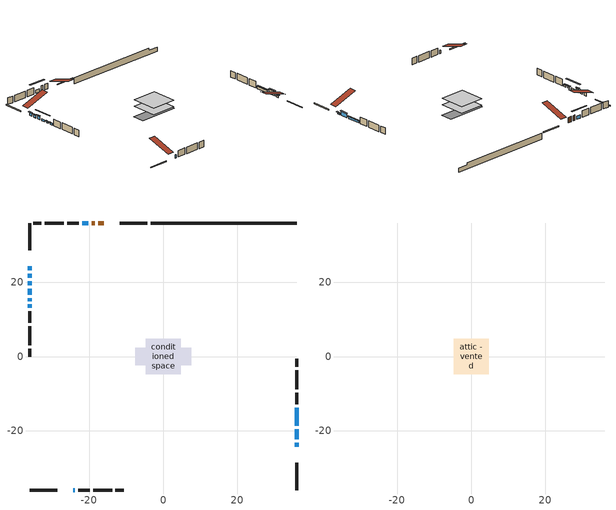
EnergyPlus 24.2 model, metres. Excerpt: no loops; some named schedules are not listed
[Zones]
conditioned space
 floor outside (Floor1 construction): -2.04,-2.04 -2.04,2.04 2.04,2.04 2.04,-2.04 z0.56
 floor adiabatic (AdiabaticFloorConstruction): -4.78,-4.78 -4.78,4.78 4.78,4.78 4.78,-4.78 z0.56
 floor foundation (Slab1 construction): -7.55,-2.31 -7.55,2.31 7.55,2.31 7.55,-2.31 z-1.69
 wall outside (RimJoist1 construction): -4.33,36.02 -11.72,36.02 / -36.02,-36.02 -28.63,-36.02 / -36.02,36.02 -36.02,28.63 / 36.02,-36.02 36.02,-28.63 z0.56:0.86
 wall outside (AdiabaticWallConstruction 1): -16.03,36.02 -17.5,36.02 / -18.43,36.02 -19.3,36.02 z0.56:2.59
 wall outside (AdiabaticWallConstruction): -24.32,-36.02 -23.91,-36.02 / -36.02,24.32 -36.02,23.25 / -20.23,36.02 -21.85,36.02 z0.56:1.78; -36.02,22.32 -36.02,21.25 z0.56:1.63; -36.02,20.33 -36.02,19.26 z0.56:1.88; -36.02,18.33 -36.02,16.7 / 36.02,-24.32 36.02,-23.3 / -36.02,15.78 -36.02,14.96 / -36.02,14.03 -36.02,13.12 z0.56:1.17; 36.02,-22.38 36.02,-19.63 z0.56:2.19; 36.02,-18.7 36.02,-13.83 z0.56:1.37
 wall outside (Wall1 construction): -22.78,36.02 -25.91,36.02 / -22.98,-36.02 -19.85,-36.02 / -36.02,12.19 -36.02,9.06 / 36.02,-12.9 36.02,-9.77 z0.56:3
 wall outside (Wall2 construction): -26.84,36.02 -31.94,36.02 / -18.92,-36.02 -13.82,-36.02 / -36.02,8.13 -36.02,3.03 / 36.02,-8.84 36.02,-3.74 z0.56:3
 wall outside (Wall3 construction): -32.87,36.02 -35.09,36.02 / -12.89,-36.02 -10.67,-36.02 / -36.02,2.1 -36.02,-0.12 / 36.02,-2.81 36.02,-0.59 z0.56:3
 wall foundation (FoundationWall1 construction): -3.4,36.02,-1.69 -3.4,36.02,0.56 32.08,36.02,0.56 32.08,36.02,-0.19 36.02,36.02,-0.19 36.02,36.02,-1.69
 window (WindowConstruction 8): -24.32,-36.02 -23.91,-36.02 z0.56:1.78
 window (WindowConstruction 5): -36.02,24.32 -36.02,23.25 z0.56:1.78
 window (WindowConstruction 6): -36.02,22.32 -36.02,21.26 z0.56:1.63
 window (WindowConstruction 7): -36.02,20.33 -36.02,19.26 z0.56:1.88
 window (WindowConstruction 9): -20.23,36.02 -21.85,36.02 z0.56:1.78
 window (WindowConstruction 10): -36.02,18.33 -36.02,16.7 z0.56:1.17
 window (WindowConstruction): 36.02,-24.32 36.02,-23.3 z0.56:1.17
 window (WindowConstruction 1): 36.02,-22.37 36.02,-19.63 z0.56:2.18
 window (WindowConstruction 2): 36.02,-18.7 36.02,-13.83 z0.56:1.37
 window (WindowConstruction 3): -36.02,15.77 -36.02,14.96 z0.56:1.17
 window (WindowConstruction 4): -36.02,14.03 -36.02,13.12 z0.56:1.17
 door (Door): -16.03,36.02 -17.5,36.02 z0.56:2.59
 door (Door 1): -18.43,36.02 -19.3,36.02 z0.56:2.59
 ceiling adiabatic (AdiabaticFloorConstruction): 4.78,-4.78 4.78,4.78 -4.78,4.78 -4.78,-4.78 z0.56
attic - vented
 floor to conditioned space (Floor2 construction Reversed): -4.78,-4.78 -4.78,4.78 4.78,4.78 4.78,-4.78 z3
 roof outside (Roof1 construction): -15.1,36.02,3 -15.1,26.71,6.1 -12.65,26.71,6.1 -12.65,36.02,3; -25.25,-36.02,3 -25.25,-26.71,6.1 -27.7,-26.71,6.1 -27.7,-36.02,3; -36.02,25.25,3 -26.71,25.25,6.1 -26.71,27.7,6.1 -36.02,27.7,3; 36.02,-25.25,3 26.71,-25.25,6.1 26.71,-27.7,6.1 36.02,-27.7,3
shading: -36.02,23.05 -36.02,24.52 -36.43,24.52 -36.43,23.05 z1.98; -36.02,21.05 -36.02,22.52 -36.43,22.52 -36.43,21.05 z1.83; -36.02,19.06 -36.02,20.53 -36.43,20.53 -36.43,19.06 z2.08; -24.51,36.02 -17.57,36.02 -17.57,36.43 -24.51,36.43 z4.44; -36.02,14.04 -36.02,20.99 -36.43,20.99 -36.43,14.04 z3.83; 36.02,-23.1 36.02,-24.52 36.43,-24.52 36.43,-23.1 z1.37; 36.02,-19.43 36.02,-22.58 36.43,-22.58 36.43,-19.43 z2.39; 36.02,-13.63 36.02,-18.9 36.43,-18.9 36.43,-13.63 z1.57; -36.02,14.76 -36.02,15.98 -36.43,15.98 -36.43,14.76 z1.37; -36.02,12.92 -36.02,14.23 -36.43,14.23 -36.43,12.92 z1.37
[Building]
Building 1: Terrain=Suburbs
[Site:Location]
Erieau AUT_ON: Latitude {deg}=42.25; Longitude {deg}=-81.9; Time Zone {hr}=-5; Elevation {m}=178; Keep Site Location Information=Yes
[Site:GroundTemperature:Shallow]
5.2292, 3.30147, 3.1471, 4.0619, 7.73432, 11.3896, 14.5586, 16.5661, 16.7366, 15.1039, 12.0157, 8.47254
[Site:WaterMainsTemperature]
Calculation Method=Schedule; Temperature Schedule=mains temperature schedule
[Material] Roughness=Rough; Thermal Absorptance=0.9
Name | Thickness {m} | Conductivity {W/m-K} | Density {kg/m3} | Specific Heat {J/kg-K} | Solar Absorptance | Visible Absorptance
asphalt or fiberglass shingles | 0.00635 | 0.162714 | 1121.4 | 1465.45 | 0.74 | 0.74
ceiling loosefill ins | 0.169333 | 0.0480833 | 16.02 | 1046.75 | 0.7 | 0.7
ceiling stud and cavity | 0.1397 | 0.558701 | 65.682 | 1177.47 | 0.7 | 0.7
concrete 4.0 in. | 0.1016 | 1.803125 | 2242.8 | 837.4 | 0.7 | 0.7
concrete 8.0 in. | 0.2032 | 1.803125 | 2242.8 | 837.4 | 0.7 | 0.7
door material | 0.04445 | 0.053851 | 512.64 | 1214.23 | 0.7 | 0.7
door material 1 | 0.04445 | 0.188738 | 512.64 | 1214.23 | 0.7 | 0.7
exterior vertical ins | 0.00216305 | 0.029427 | 32.04 | 1214.23 | 0.7 | 0.7
floor covering | 0.0127 | 0.0433444 | 54.468 | 1339.84 | 0.6 | 0.6
floor rigid ins | 0.051816 | 0.029427 | 32.04 | 1214.23 | 0.7 | 0.7
floor rigid ins 1; wall rigid ins | 0.512978 | 0.029427 | 32.04 | 1214.23 | 0.7 | 0.7
floor stud and cavity | 0.1397 | 0.0805296 | 92.3553 | 1139.71 | 0.7 | 0.7
floor stud and cavity 1 | 0.1397 | 1.75129 | 37.0049 | 1207.88 | 0.7 | 0.7
furniture material conditioned space 1 | 0.1524 | 0.115458 | 640.8 | 1214.23 | 0.6 | 0.6
gypsum board | 0.0127 | 0.160291 | 801 | 837.4 | 0.6 | 0.6
osb sheathing 0.5 in. | 0.0127 | 0.115458 | 512.64 | 1214.23 | 0.7 | 0.7
osb sheathing 0.75 in. | 0.01905 | 0.115458 | 512.64 | 1214.23 | 0.7 | 0.7
rim joist stud and cavity | 0.0508 | 0.648972 | 50.32683 | 1063.81 | 0.6 | 0.6
wall stud and cavity | 0.1397 | 0.0832512 | 139.0536 | 1170.24 | 0.7 | 0.7
wall stud and cavity 1 | 0.1397 | 0.0953587 | 139.0536 | 1170.24 | 0.7 | 0.7
wall stud and cavity 2 | 0.1397 | 0.0978328 | 139.0536 | 1170.24 | 0.7 | 0.7
wall stud and cavity 3 | 0.0889 | 0.380278 | 52.3479 | 1209.89 | 0.7 | 0.7
wall stud and cavity 4 | 0.0889 | 0.391764 | 83.0341 | 1211.67 | 0.7 | 0.7
wood siding | 0.0254 | 0.102417 | 544.68 | 1172.36 | 0.91 | 0.91
wood siding 1; wood siding 2; wood siding 3 | 0.0254 | 0.102417 | 544.68 | 1172.36 | 0.7 | 0.7
[WindowMaterial:SimpleGlazingSystem]
Name | U-Factor {W/m2-K} | Solar Heat Gain Coefficient
WindowMaterial | 5.40489 | 0.69
WindowMaterial 1 | 2.87988 | 0.7
WindowMaterial 2 | 2.93382 | 0.65
WindowMaterial 3 | 2.983789 | 0.6
WindowMaterial 4 | 2.97868 | 0.61
WindowMaterial 5 | 2.927009 | 0.66
WindowMaterial 6 | 2.93325 | 0.65
WindowMaterial 7 | 2.9236 | 0.66
WindowMaterial 8 | 3.026374 | 0.54
WindowMaterial 9 | 2.90827 | 0.68
[Construction]
AdiabaticFloorConstruction: floor stud and cavity 1, floor rigid ins 1, osb sheathing 0.75 in., floor covering
AdiabaticWallConstruction: wood siding 2, wall rigid ins, wall stud and cavity 3, gypsum board
AdiabaticWallConstruction 1: wood siding 3, wall rigid ins, wall stud and cavity 3, gypsum board
Door: door material
Door 1: door material 1
Floor1 construction: floor stud and cavity, floor rigid ins, osb sheathing 0.75 in., floor covering
Floor2 construction Reversed: gypsum board, ceiling stud and cavity, ceiling loosefill ins
FoundationWall1 construction: concrete 8.0 in.
furniture construction conditioned space 1: furniture material conditioned space 1
PartitionWallConstruction: gypsum board, wall stud and cavity 4, gypsum board
RimJoist1 construction: wood siding 1, rim joist stud and cavity
Roof1 construction: asphalt or fiberglass shingles
Slab1 construction: concrete 4.0 in.
Wall1 construction: wood siding, osb sheathing 0.5 in., wall stud and cavity, gypsum board
Wall2 construction: wood siding, osb sheathing 0.5 in., wall stud and cavity 1, gypsum board
Wall3 construction: wood siding, osb sheathing 0.5 in., wall stud and cavity 2, gypsum board
WindowConstruction: WindowMaterial
WindowConstruction 1: WindowMaterial 1
WindowConstruction 10; WindowConstruction 3: WindowMaterial 3
WindowConstruction 2: WindowMaterial 2
WindowConstruction 4: WindowMaterial 4
WindowConstruction 5: WindowMaterial 5
WindowConstruction 6: WindowMaterial 6
WindowConstruction 7: WindowMaterial 7
WindowConstruction 8: WindowMaterial 8
WindowConstruction 9: WindowMaterial 9
[Zone] Multiplier=1; Part of Total Floor Area=Yes
Name | Volume {m3}
attic - vented | 46.0843
conditioned space | 397.6
[Space]
Name | Zone | Volume {m3}
attic - vented 1 | attic - vented | 46.0843
conditioned space 1 | conditioned space | 397.6
[ZoneInfiltration:EffectiveLeakageArea]
infil attic - vented 1: Zone or Space=attic - vented 1; Schedule=Always On Discrete; Effective Air Leakage Area {cm2}=4389.12; Stack Coefficient=0.000215889; Wind Coefficient=9.9274e-06
[ZoneMixing]
whole house fan mix: Zone or Space=attic - vented; Schedule=Always On Continuous; Design Flow Rate Calculation Method=Flow/Zone; Design Flow Rate {m3/s}=0; Source Zone or Space=conditioned space
[SurfaceProperty:ExposedFoundationPerimeter]
Slab1: Exposed Perimeter Calculation Method=TotalExposedPerimeter; Total Exposed Perimeter {m}=39.422
[InternalMass] Zone or ZoneList=conditioned space; Space or SpaceList=conditioned space 1
Name | Construction | Surface Area {m2}
furniture mass conditioned space 1 | furniture construction conditioned space 1 | 71.1039
partition wall mass | PartitionWallConstruction | 177.76
[Lights]
interior lighting: Zone or ZoneList or Space or SpaceList=conditioned space 1; Schedule=interior lighting schedule; Design Level Calculation Method=LightingLevel; Lighting Level {W}=343.2; Return Air Fraction=0; Fraction Radiant=0.6; Fraction Visible=0.2; Fraction Replaceable=1
[People]
occupants: Zone or ZoneList or Space or SpaceList=conditioned space 1; Number of People Schedule=occupants schedule; Number of People Calculation Method=People; Number of People=3; Fraction Radiant=0.314171; Sensible Heat Fraction=0.56303; Activity Level Schedule=occupants activity schedule; Carbon Dioxide Generation Rate {m3/s-W}=0; Enable ASHRAE 55 Comfort Warnings=No; Mean Radiant Temperature Calculation Type=EnclosureAveraged
[ElectricEquipment] Zone or ZoneList or Space or SpaceList=conditioned space 1; Design Level Calculation Method=EquipmentLevel
Name | Schedule | Design Level {W} | Fraction Latent | Fraction Radiant | Fraction Lost
clothes dryer | clothes dryer schedule | 140.772 | 0.015 | 0.081 | 0.85
clothes washer | clothes washer schedule | 32.1985 | 0.03 | 0.162 | 0.7
cooking range | cooking range schedule | 215.147 | 0.08 | 0.432 | 0.2
dishwasher | dishwasher schedule | 66.8632 | 0.3 | 0.18 | 0.4
fridge | fridge schedule | 72.9452 | 0 | 0.6 | 0
mech vent bath fan 0 | mech vent bath fan 0 schedule | 2.2 | 0 | 0 | 1
mech vent bath fan 1 | mech vent bath fan 1 schedule | 2.2 | 0 | 0 | 1
mech vent house fan | mech vent house fan schedule | 0 | 0 | 0 | 1
mech vent house fan cfis | mech vent house fan cfis schedule | 0 | 0 | 0 | 0
mech vent range fan 0 | mech vent range fan 0 schedule | 2.2 | 0 | 0 | 1
misc plug loads | misc plug loads schedule | 494.7 | 0.045 | 0.513 | 0.1
whole house fan | Always On Discrete | 0 | 0 | 0 | 1
[OtherEquipment] Zone or ZoneList or Space or SpaceList=conditioned space 1; Design Level Calculation Method=EquipmentLevel
Name | Fuel Type | Schedule | Design Level {W} | Fraction Latent | Fraction Radiant | Fraction Lost
clothes dryer 1 | Electricity | clothes dryer schedule | 0 | 0.015 | 0.081 | 0.85
cooking range 1 | Electricity | cooking range schedule | 0 | 0.08 | 0.432 | 0.2
general water use latent | None | general water use schedule | 62.594 | 1 | 0 | 0
general water use sensible | None | general water use schedule | -61.6891 | 0 | 0.6 | 0
mech vent house fan latent load | None | Always On Discrete | 0 | 1 | 0 | 0
mech vent house fan sensible load | None | Always On Discrete | 0 | 0 | 0 | 0
water heater energy adjustment1 | NaturalGas | Always On Discrete | 0.01 | 0 | 0 | 1
[ZoneInfiltration:DesignFlowRate] Zone or ZoneList or Space or SpaceList=conditioned space 1; Schedule=Always On Discrete; Design Flow Rate Calculation Method=Flow/Zone; Design Flow Rate {m3/s}=0
infil flow; natural vent flow; whole house fan flow
[AvailabilityManager:Scheduled]
central ac and furnace airloop Availability Manager: Schedule=Always On Discrete
[Foundation:Kiva]
Foundation Kiva 1: Initial Indoor Air Temperature {C}=18; Wall Height Above Grade {m}=0.560009; Wall Depth Below Slab {m}=0.2032; Custom Block Material Name 1=exterior vertical ins; Custom Block Depth 1 {m}=2.25; Custom Block X Position 1 {m}=0.2032; Custom Block Z Position 1 {m}=0
[Foundation:Kiva:Settings]
Soil Conductivity {W/m-K}=0.849921; Soil Density {kg/m3}=1842.3; Soil Specific Heat {J/kg-K}=418.7; Ground Solar Absorptivity=0.9; Ground Thermal Absorptivity=0.9; Ground Surface Roughness {m}=0.03; Far-Field Width {m}=40; Deep-Ground Boundary Condition=ZeroFlux; Deep-Ground Depth {m}=40; Minimum Cell Dimension {m}=0.2; Maximum Cell Growth Coefficient=3; Simulation Timestep=Timestep
[Exterior:Lights]
exterior lighting: Schedule=exterior lighting schedule; Design Level {W}=75.6
[EnergyManagementSystem:GlobalVariable]
central_ac_and_furnace_airloop_Fan_RTF
infil_program_Qfan
infil_program_Qinf
natural_vent_program_Qnv
natural_vent_program_Qwhf
[EnergyManagementSystem:Sensor]
Name | Output:Variable or Output:Meter Index Key | Output:Variable or Output:Meter
airflow_gain | infil flow | Infiltration Sensible Heat Gain Energy
airflow_gain_1 | natural vent flow | Infiltration Sensible Heat Gain Energy
airflow_gain_2 | whole house fan flow | Infiltration Sensible Heat Gain Energy
airflow_loss | infil flow | Infiltration Sensible Heat Loss Energy
airflow_loss_1 | natural vent flow | Infiltration Sensible Heat Loss Energy
airflow_loss_2 | whole house fan flow | Infiltration Sensible Heat Loss Energy
clg_load_cond |  | Cooling:EnergyTransfer:Zone:CONDITIONED SPACE
clg_sp_s; clg_sp_s_1 | cooling setpoint | Schedule Value
clothes_dryer_exhaust_0_sch_s | clothes dryer exhaust 0 schedule | Schedule Value
cool_season | cooling season schedule | Schedule Value
htg_load_cond |  | Heating:EnergyTransfer:Zone:CONDITIONED SPACE
htg_sp_s; htg_sp_s_1 | heating setpoint | Schedule Value
ig_ee_conv | clothes dryer | Electric Equipment Convective Heating Energy
ig_ee_conv_2 | cooking range | Electric Equipment Convective Heating Energy
ig_ee_conv_4 | fridge | Electric Equipment Convective Heating Energy
ig_ee_conv_5 | misc plug loads | Electric Equipment Convective Heating Energy
ig_ee_conv_6 | whole house fan | Electric Equipment Convective Heating Energy
ig_ee_rad | clothes dryer | Electric Equipment Radiant Heating Energy
ig_ee_rad_2 | cooking range | Electric Equipment Radiant Heating Energy
ig_ee_rad_4 | fridge | Electric Equipment Radiant Heating Energy
ig_ee_rad_5 | misc plug loads | Electric Equipment Radiant Heating Energy
ig_ee_rad_6 | whole house fan | Electric Equipment Radiant Heating Energy
ig_lgt_conv | interior lighting | Lights Convective Heating Energy
ig_lgt_rad | interior lighting | Lights Radiant Heating Energy
ig_lgt_vis | interior lighting | Lights Visible Radiation Heating Energy
ig_oe_conv | clothes dryer 1 | Other Equipment Convective Heating Energy
ig_oe_conv_1 | cooking range 1 | Other Equipment Convective Heating Energy
ig_oe_conv_2 | general water use latent | Other Equipment Convective Heating Energy
ig_oe_conv_3 | general water use sensible | Other Equipment Convective Heating Energy
ig_oe_conv_4 | water heater energy adjustment1 | Other Equipment Convective Heating Energy
ig_oe_rad | clothes dryer 1 | Other Equipment Radiant Heating Energy
ig_oe_rad_1 | cooking range 1 | Other Equipment Radiant Heating Energy
ig_oe_rad_2 | general water use latent | Other Equipment Radiant Heating Energy
ig_oe_rad_3 | general water use sensible | Other Equipment Radiant Heating Energy
ig_oe_rad_4 | water heater energy adjustment1 | Other Equipment Radiant Heating Energy
ig_ppl_conv | occupants | People Convective Heating Energy
ig_ppl_rad | occupants | People Radiant Heating Energy
im_conv | furniture mass conditioned space 1 | Surface Inside Face Convection Heat Gain Energy
im_conv_1 | partition wall mass | Surface Inside Face Convection Heat Gain Energy
im_ig | furniture mass conditioned space 1 | Surface Inside Face Internal Gains Radiation Heat Gain Energy
im_ig_1 | partition wall mass | Surface Inside Face Internal Gains Radiation Heat Gain Energy
im_lgt | furniture mass conditioned space 1 | Surface Inside Face Lights Radiation Heat Gain Energy
im_lgt_1 | partition wall mass | Surface Inside Face Lights Radiation Heat Gain Energy
im_sol | furniture mass conditioned space 1 | Surface Inside Face Solar Radiation Heat Gain Energy
im_sol_1 | partition wall mass | Surface Inside Face Solar Radiation Heat Gain Energy
im_surf | furniture mass conditioned space 1 | Surface Inside Face Net Surface Thermal Radiation Heat Gain Energy
im_surf_1 | partition wall mass | Surface Inside Face Net Surface Thermal Radiation Heat Gain Energy
mech_vent_bath_fan_0_sch_s | mech vent bath fan 0 schedule | Schedule Value
mech_vent_bath_fan_1_sch_s | mech vent bath fan 1 schedule | Schedule Value
mech_vent_range_fan_0_sch_s | mech vent range fan 0 schedule | Schedule Value
mv_conv | mech vent bath fan 0 | Electric Equipment Convective Heating Energy
mv_conv_1 | mech vent bath fan 1 | Electric Equipment Convective Heating Energy
mv_conv_2 | mech vent house fan | Electric Equipment Convective Heating Energy
mv_conv_3 | mech vent house fan cfis | Electric Equipment Convective Heating Energy
mv_conv_4 | mech vent range fan 0 | Electric Equipment Convective Heating Energy
mv_conv_5 | mech vent house fan latent load | Other Equipment Convective Heating Energy
mv_conv_6 | mech vent house fan sensible load | Other Equipment Convective Heating Energy
mv_rad | mech vent bath fan 0 | Electric Equipment Radiant Heating Energy
mv_rad_1 | mech vent bath fan 1 | Electric Equipment Radiant Heating Energy
mv_rad_2 | mech vent house fan | Electric Equipment Radiant Heating Energy
mv_rad_3 | mech vent house fan cfis | Electric Equipment Radiant Heating Energy
mv_rad_4 | mech vent range fan 0 | Electric Equipment Radiant Heating Energy
mv_rad_5 | mech vent house fan latent load | Other Equipment Radiant Heating Energy
mv_rad_6 | mech vent house fan sensible load | Other Equipment Radiant Heating Energy
natural_vent_s | natural vent schedule | Schedule Value
out_pb_s |  | Site Outdoor Air Barometric Pressure
out_wt_s |  | Site Outdoor Air Humidity Ratio
site_vw_s |  | Site Wind Speed
ss_back_out | Window1 | Surface Window Shortwave from Zone Back Out Window Heat Transfer Rate
ss_back_out_1 | Window10 | Surface Window Shortwave from Zone Back Out Window Heat Transfer Rate
ss_back_out_10 | Window9 | Surface Window Shortwave from Zone Back Out Window Heat Transfer Rate
ss_back_out_2 | Window11 | Surface Window Shortwave from Zone Back Out Window Heat Transfer Rate
ss_back_out_3 | Window12 | Surface Window Shortwave from Zone Back Out Window Heat Transfer Rate
ss_back_out_4 | Window13 | Surface Window Shortwave from Zone Back Out Window Heat Transfer Rate
ss_back_out_5 | Window14 | Surface Window Shortwave from Zone Back Out Window Heat Transfer Rate
ss_back_out_6 | Window3 | Surface Window Shortwave from Zone Back Out Window Heat Transfer Rate
ss_back_out_7 | Window4 | Surface Window Shortwave from Zone Back Out Window Heat Transfer Rate
ss_back_out_8 | Window5 | Surface Window Shortwave from Zone Back Out Window Heat Transfer Rate
ss_back_out_9 | Window8 | Surface Window Shortwave from Zone Back Out Window Heat Transfer Rate
ss_conv | Door1 | Surface Inside Face Convection Heat Gain Energy
ss_conv_1 | Door3 | Surface Inside Face Convection Heat Gain Energy
ss_conv_10 | Window5 | Surface Inside Face Convection Heat Gain Energy
ss_conv_11 | Window8 | Surface Inside Face Convection Heat Gain Energy
ss_conv_12 | Window9 | Surface Inside Face Convection Heat Gain Energy
ss_conv_2 | Window1 | Surface Inside Face Convection Heat Gain Energy
ss_conv_3 | Window10 | Surface Inside Face Convection Heat Gain Energy
ss_conv_4 | Window11 | Surface Inside Face Convection Heat Gain Energy
ss_conv_5 | Window12 | Surface Inside Face Convection Heat Gain Energy
ss_conv_6 | Window13 | Surface Inside Face Convection Heat Gain Energy
ss_conv_7 | Window14 | Surface Inside Face Convection Heat Gain Energy
ss_conv_8 | Window3 | Surface Inside Face Convection Heat Gain Energy
ss_conv_9 | Window4 | Surface Inside Face Convection Heat Gain Energy
ss_ig | Door1 | Surface Inside Face Internal Gains Radiation Heat Gain Energy
ss_ig_1 | Door3 | Surface Inside Face Internal Gains Radiation Heat Gain Energy
ss_ig_10 | Window5 | Surface Inside Face Internal Gains Radiation Heat Gain Energy
ss_ig_11 | Window8 | Surface Inside Face Internal Gains Radiation Heat Gain Energy
ss_ig_12 | Window9 | Surface Inside Face Internal Gains Radiation Heat Gain Energy
ss_ig_2 | Window1 | Surface Inside Face Internal Gains Radiation Heat Gain Energy
ss_ig_3 | Window10 | Surface Inside Face Internal Gains Radiation Heat Gain Energy
ss_ig_4 | Window11 | Surface Inside Face Internal Gains Radiation Heat Gain Energy
ss_ig_5 | Window12 | Surface Inside Face Internal Gains Radiation Heat Gain Energy
ss_ig_6 | Window13 | Surface Inside Face Internal Gains Radiation Heat Gain Energy
ss_ig_7 | Window14 | Surface Inside Face Internal Gains Radiation Heat Gain Energy
ss_ig_8 | Window3 | Surface Inside Face Internal Gains Radiation Heat Gain Energy
ss_ig_9 | Window4 | Surface Inside Face Internal Gains Radiation Heat Gain Energy
ss_lgt | Door1 | Surface Inside Face Lights Radiation Heat Gain Energy
ss_lgt_1 | Door3 | Surface Inside Face Lights Radiation Heat Gain Energy
ss_sol | Door1 | Surface Inside Face Solar Radiation Heat Gain Energy
ss_sol_1 | Door3 | Surface Inside Face Solar Radiation Heat Gain Energy
ss_surf | Door1 | Surface Inside Face Net Surface Thermal Radiation Heat Gain Energy
ss_surf_1 | Door3 | Surface Inside Face Net Surface Thermal Radiation Heat Gain Energy
ss_surf_10 | Window5 | Surface Inside Face Net Surface Thermal Radiation Heat Gain Energy
ss_surf_11 | Window8 | Surface Inside Face Net Surface Thermal Radiation Heat Gain Energy
ss_surf_12 | Window9 | Surface Inside Face Net Surface Thermal Radiation Heat Gain Energy
ss_surf_2 | Window1 | Surface Inside Face Net Surface Thermal Radiation Heat Gain Energy
ss_surf_3 | Window10 | Surface Inside Face Net Surface Thermal Radiation Heat Gain Energy
ss_surf_4 | Window11 | Surface Inside Face Net Surface Thermal Radiation Heat Gain Energy
ss_surf_5 | Window12 | Surface Inside Face Net Surface Thermal Radiation Heat Gain Energy
ss_surf_6 | Window13 | Surface Inside Face Net Surface Thermal Radiation Heat Gain Energy
ss_surf_7 | Window14 | Surface Inside Face Net Surface Thermal Radiation Heat Gain Energy
ss_surf_8 | Window3 | Surface Inside Face Net Surface Thermal Radiation Heat Gain Energy
ss_surf_9 | Window4 | Surface Inside Face Net Surface Thermal Radiation Heat Gain Energy
ss_trans_in | Window1 | Surface Window Transmitted Solar Radiation Rate
ss_trans_in_1 | Window10 | Surface Window Transmitted Solar Radiation Rate
ss_trans_in_10 | Window9 | Surface Window Transmitted Solar Radiation Rate
ss_trans_in_2 | Window11 | Surface Window Transmitted Solar Radiation Rate
ss_trans_in_3 | Window12 | Surface Window Transmitted Solar Radiation Rate
ss_trans_in_4 | Window13 | Surface Window Transmitted Solar Radiation Rate
ss_trans_in_5 | Window14 | Surface Window Transmitted Solar Radiation Rate
ss_trans_in_6 | Window3 | Surface Window Transmitted Solar Radiation Rate
ss_trans_in_7 | Window4 | Surface Window Transmitted Solar Radiation Rate
ss_trans_in_8 | Window5 | Surface Window Transmitted Solar Radiation Rate
ss_trans_in_9 | Window8 | Surface Window Transmitted Solar Radiation Rate
ss_trans_out | Window1 | Surface Inside Face Initial Transmitted Diffuse Transmitted Out Window Solar Radiation Rate
ss_trans_out_1 | Window10 | Surface Inside Face Initial Transmitted Diffuse Transmitted Out Window Solar Radiation Rate
ss_trans_out_10 | Window9 | Surface Inside Face Initial Transmitted Diffuse Transmitted Out Window Solar Radiation Rate
ss_trans_out_2 | Window11 | Surface Inside Face Initial Transmitted Diffuse Transmitted Out Window Solar Radiation Rate
ss_trans_out_3 | Window12 | Surface Inside Face Initial Transmitted Diffuse Transmitted Out Window Solar Radiation Rate
ss_trans_out_4 | Window13 | Surface Inside Face Initial Transmitted Diffuse Transmitted Out Window Solar Radiation Rate
ss_trans_out_5 | Window14 | Surface Inside Face Initial Transmitted Diffuse Transmitted Out Window Solar Radiation Rate
ss_trans_out_6 | Window3 | Surface Inside Face Initial Transmitted Diffuse Transmitted Out Window Solar Radiation Rate
ss_trans_out_7 | Window4 | Surface Inside Face Initial Transmitted Diffuse Transmitted Out Window Solar Radiation Rate
ss_trans_out_8 | Window5 | Surface Inside Face Initial Transmitted Diffuse Transmitted Out Window Solar Radiation Rate
ss_trans_out_9 | Window8 | Surface Inside Face Initial Transmitted Diffuse Transmitted Out Window Solar Radiation Rate
s_conv | Floor1 | Surface Inside Face Convection Heat Gain Energy
s_conv_1 | Floor2 | Surface Inside Face Convection Heat Gain Energy
s_conv_10 | Wall1:0 | Surface Inside Face Convection Heat Gain Energy
s_conv_11 | Wall1:180 | Surface Inside Face Convection Heat Gain Energy
s_conv_12 | Wall1:270 | Surface Inside Face Convection Heat Gain Energy
s_conv_13 | Wall1:90 | Surface Inside Face Convection Heat Gain Energy
s_conv_14 | Wall2:0 | Surface Inside Face Convection Heat Gain Energy
s_conv_15 | Wall2:180 | Surface Inside Face Convection Heat Gain Energy
s_conv_16 | Wall2:270 | Surface Inside Face Convection Heat Gain Energy
s_conv_17 | Wall2:90 | Surface Inside Face Convection Heat Gain Energy
s_conv_18 | Wall3:0 | Surface Inside Face Convection Heat Gain Energy
